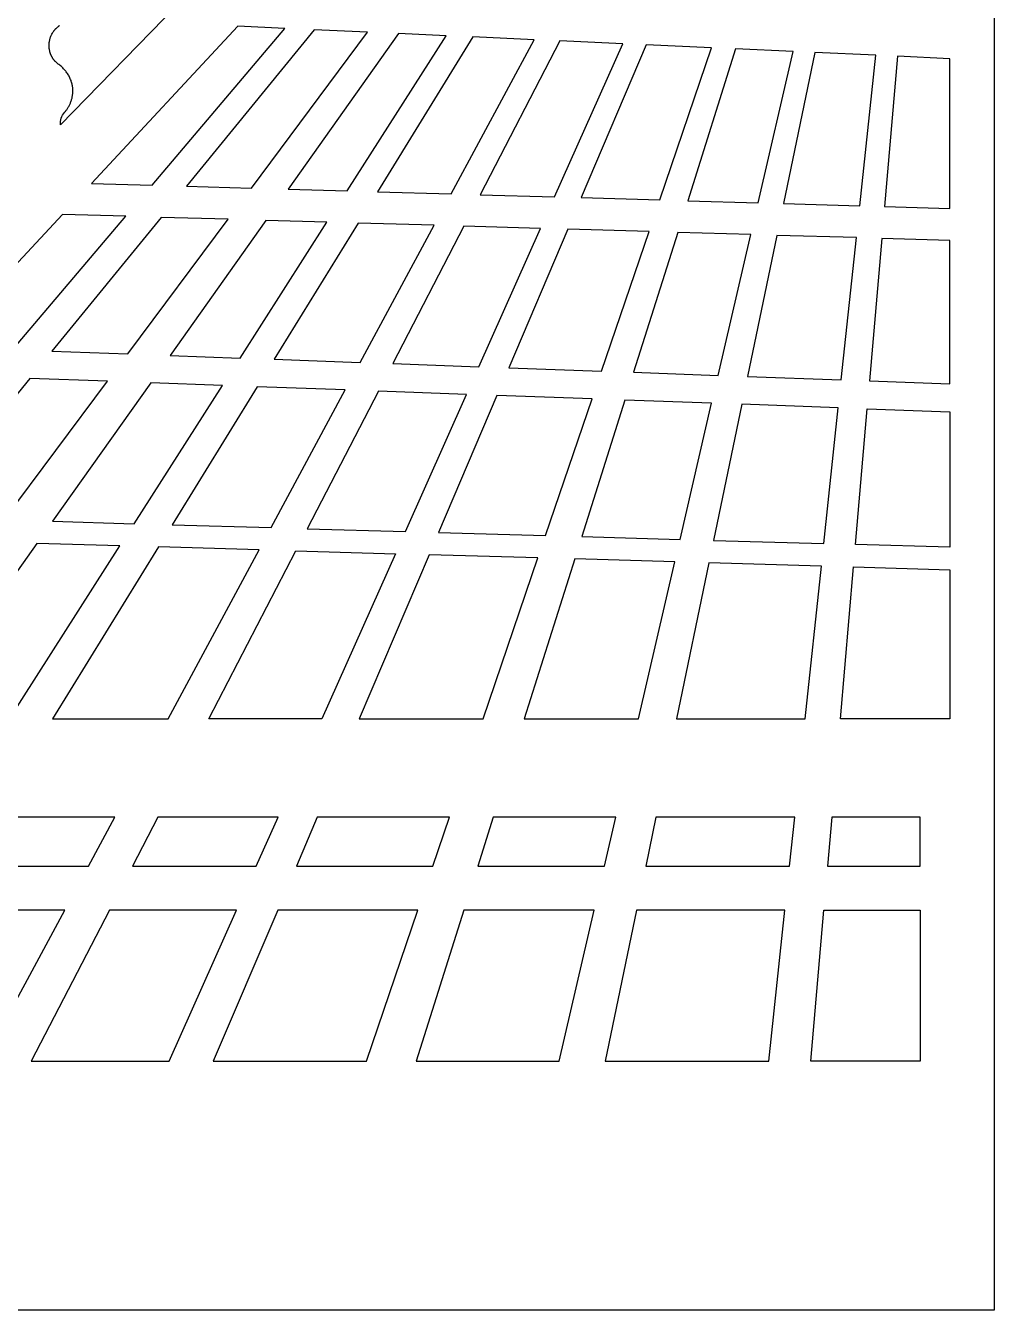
# Model space of a CAD drawing. Extents: x 101 to 2101, y 75 to 2087.
# Drawn here: x 575 to 1093, y 75 to 762 of the extents above; entities that cross this region are included whole.
import ezdxf

# ---------------------------------------------------------------- set-up
doc = ezdxf.new("R2010")
doc.units = 0
doc.layers.add('LAYER_01', color=7, linetype='CONTINUOUS')

msp = doc.modelspace()

# ---------------------------------------------------------------- linework, layer by layer
at = {"layer": 'LAYER_01'}
msp.add_lwpolyline([(101.01, 1666.56, -0.19494), (1093.27, 2087.06), (1093.27, 75.37), (101.01, 75.37)], format="xyb", close=True, dxfattribs=at)
msp.add_lwpolyline([(655.96, 772.8), (593.8, 709.08, -0.207227), (595.95, 715.59), (596.2, 715.87), (596.44, 716.16), (596.67, 716.46), (596.91, 716.76), (597.14, 717.08), (597.36, 717.4), (597.58, 717.73), (597.79, 718.07), (598, 718.41), (598.2, 718.77), (598.39, 719.12), (598.57, 719.49), (598.75, 719.86), (598.92, 720.23), (599.09, 720.61), (599.24, 720.99), (599.38, 721.37), (599.52, 721.75), (599.65, 722.14), (599.77, 722.53), (599.87, 722.92), (599.97, 723.3), (600.06, 723.69), (600.14, 724.07), (600.21, 724.46), (600.27, 724.84), (600.32, 725.21), (600.36, 725.59), (600.4, 725.96), (600.42, 726.32), (600.43, 726.68), (600.44, 727.03), (600.43, 727.49), (600.41, 727.95), (600.38, 728.41), (600.33, 728.88), (600.27, 729.35), (600.2, 729.82), (600.11, 730.3), (600, 730.78), (599.88, 731.25), (599.75, 731.73), (599.6, 732.21), (599.44, 732.69), (599.25, 733.17), (599.06, 733.64), (598.84, 734.12), (598.62, 734.59), (598.37, 735.05), (598.11, 735.51), (597.83, 735.97), (597.54, 736.42), (597.24, 736.87), (596.91, 737.31), (596.58, 737.74), (596.22, 738.17), (595.86, 738.58), (595.48, 738.99), (595.08, 739.39), (594.68, 739.77), (594.26, 740.15), (593.83, 740.52), (593.39, 740.87), (592.93, 741.21), (592.55, 741.5), (592.18, 741.81), (591.82, 742.12), (591.48, 742.44), (591.15, 742.77), (590.99, 742.93), (590.83, 743.1), (590.68, 743.27), (590.53, 743.45), (590.39, 743.62), (590.25, 743.8), (590.11, 743.98), (589.98, 744.16), (589.85, 744.34), (589.72, 744.53), (589.6, 744.71), (589.48, 744.9), (589.37, 745.09), (589.26, 745.28), (589.15, 745.47), (589.05, 745.67), (588.95, 745.86), (588.86, 746.06), (588.76, 746.26), (588.68, 746.45), (588.59, 746.65), (588.51, 746.85), (588.44, 747.05), (588.37, 747.26), (588.3, 747.46), (588.23, 747.66), (588.17, 747.87), (588.12, 748.07), (588.06, 748.28), (588.02, 748.48), (587.93, 748.9), (587.86, 749.31), (587.8, 749.73), (587.75, 750.15), (587.72, 750.57), (587.71, 750.98), (587.7, 751.4), (587.71, 751.82), (587.73, 752.23), (587.77, 752.65), (587.82, 753.06), (587.87, 753.47), (587.95, 753.88), (588.03, 754.29), (588.13, 754.7), (588.24, 755.11), (588.37, 755.52), (588.52, 755.93), (588.67, 756.34), (588.85, 756.74), (589.03, 757.14), (589.23, 757.53), (589.45, 757.92), (589.68, 758.3), (589.92, 758.67), (590.05, 758.85), (590.18, 759.03), (590.31, 759.21), (590.45, 759.39), (590.59, 759.56), (590.73, 759.74), (590.88, 759.9), (591.03, 760.07), (591.18, 760.24), (591.33, 760.4), (591.49, 760.56), (591.65, 760.71), (591.98, 761.01), (592.31, 761.3), (592.66, 761.58), (593.01, 761.85), (593.37, 762.1)], format="xyb", dxfattribs=at)
for points in [[(610.37, 677.72), (642.84, 676.78), (713.86, 760.53), (688.59, 761.68)], [(661.28, 676.24), (695.95, 675.23), (758.05, 758.52), (729.5, 759.82)], [(715.57, 674.66), (747.09, 673.74), (800.14, 756.6), (774.55, 757.77)], [(763.37, 673.26), (802.69, 672.12), (847.12, 754.46), (814.39, 755.95)], [(818.28, 671.66), (858.1, 670.5), (894.6, 752.3), (860.87, 753.84)], [(872.31, 670.09), (914.36, 668.86), (942.06, 750.14), (907.11, 751.73)], [(929.3, 668.43), (966.89, 667.33), (985.62, 748.16), (954.92, 749.55)], [(980.52, 666.93), (1021.31, 665.74), (1029.86, 746.14), (997.31, 747.62)], [(1034.54, 665.36), (1069.4, 664.34), (1069.4, 744.34), (1041.47, 745.61)], [(528.79, 590.17), (568.19, 588.74), (628.69, 660.09), (594.85, 661.07)], [(589.24, 587.98), (629.81, 586.51), (683.47, 658.49), (647.64, 659.53)], [(652.45, 585.69), (689.86, 584.34), (736.34, 656.95), (703.68, 657.9)], [(708.09, 583.68), (754.08, 582.02), (793.61, 655.28), (753, 656.46)], [(771.49, 581.38), (817.6, 579.72), (850.57, 653.62), (809.54, 654.81)], [(833.54, 579.14), (883.17, 577.34), (908.59, 651.93), (865.11, 653.19)], [(900.33, 576.72), (945.52, 575.08), (962.95, 650.34), (923.94, 651.48)], [(961.29, 574.51), (1011.42, 572.7), (1019.5, 648.69), (976.98, 649.93)], [(1026.5, 572.15), (1069.4, 570.6), (1069.4, 647.24), (1033.07, 648.3)], [(516.76, 499.17), (563.68, 497.81), (618.91, 571.9), (577.34, 573.4)], [(589.56, 497.07), (633.17, 495.81), (680.46, 569.67), (642.07, 571.06)], [(653.51, 495.22), (706.42, 493.69), (746.13, 567.29), (699.04, 569)], [(725.75, 493.13), (778.3, 491.62), (811.01, 564.94), (763.85, 566.65)], [(796.02, 491.1), (853.22, 489.45), (878.12, 562.51), (827.24, 564.36)], [(872.6, 488.89), (925.19, 487.37), (942.07, 560.2), (895.65, 561.88)], [(943.05, 486.86), (1002.12, 485.15), (1009.83, 557.75), (958.19, 559.62)], [(1069.4, 483.21), (1018.95, 484.67), (1025.21, 557.19), (1069.4, 555.59)], [(514.72, 391.59), (566.45, 391.59), (625.63, 484.02), (581.22, 485.3)], [(589.57, 391.59), (651.33, 391.59), (700.04, 481.87), (646.24, 483.43)], [(733.67, 391.59), (673.11, 391.59), (719.62, 481.31), (773.01, 479.76)], [(753.6, 391.59), (819.87, 391.59), (849.17, 477.57), (790.96, 479.25)], [(841.87, 391.59), (902.99, 391.59), (922.43, 475.45), (868.84, 477)], [(923.22, 391.59), (992.17, 391.59), (1000.85, 473.19), (940.56, 474.93)], [(1069.4, 391.59), (1010.92, 391.59), (1017.92, 472.69), (1069.4, 471.21)], [(557.11, 338.98), (540.97, 312.82), (608.83, 312.82), (622.94, 338.98)], [(645.85, 338.98), (632.29, 312.82), (698.53, 312.82), (710.2, 338.98)], [(731.17, 338.98), (720.02, 312.82), (793.02, 312.82), (801.94, 338.98)], [(825.25, 338.98), (816.99, 312.82), (884.74, 312.82), (890.8, 338.98)], [(912.27, 338.98), (906.83, 312.82), (983.8, 312.82), (986.58, 338.98)], [(1006.38, 338.98), (1004.13, 312.82), (1053.61, 312.82), (1053.61, 338.98)], [(526.44, 289.26), (476.6, 208.48), (552.53, 208.48), (596.11, 289.26)], [(620.08, 289.26), (578.21, 208.48), (651.98, 208.48), (688.02, 289.26)], [(709.98, 289.26), (675.55, 208.48), (757.47, 208.48), (784.99, 289.26)], [(809.55, 289.26), (784.04, 208.48), (860.57, 208.48), (879.28, 289.26)], [(901.92, 289.26), (885.12, 208.48), (972.71, 208.48), (981.3, 289.26)], [(995.12, 208.48), (1002.09, 289.26), (1053.61, 289.26), (1053.61, 208.48)]]:
    msp.add_lwpolyline(points, close=True, dxfattribs=at)

doc.saveas('drawing.dxf')
